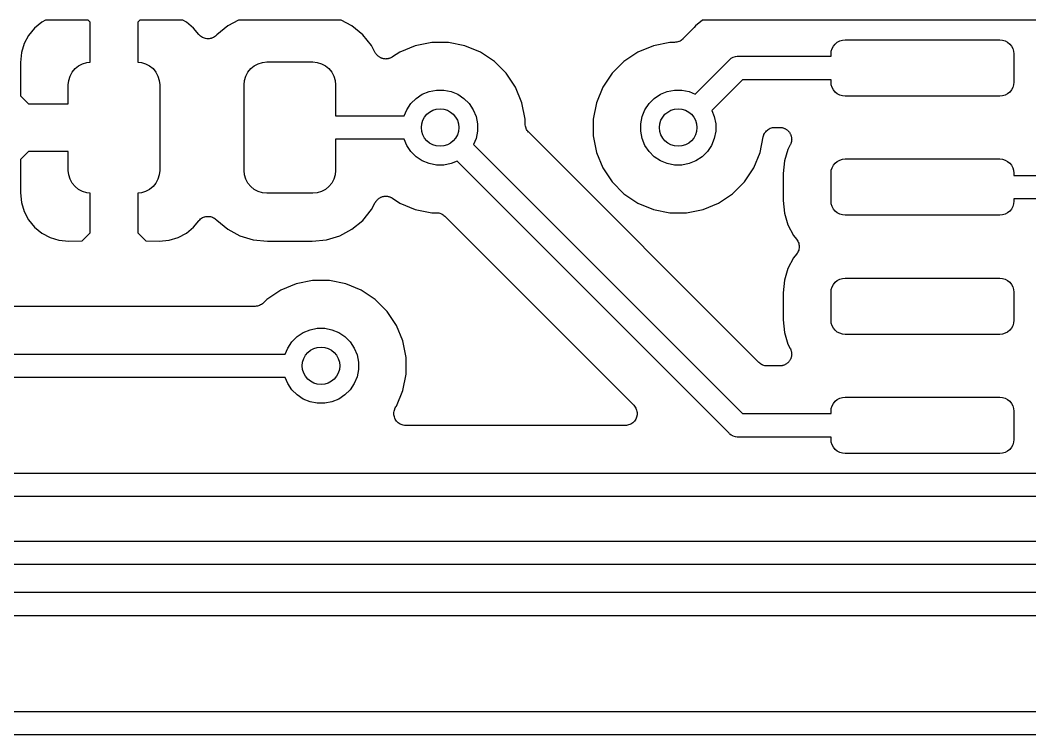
# Model space of a CAD drawing. Extents: x 4.65 to 8.46, y -5.31 to -3.29.
# Drawn here: x 7.5237 to 7.9476, y -3.8049 to -3.5049 of the extents above; entities that cross this region are included whole.
import ezdxf

# ---------------------------------------------------------------- set-up
doc = ezdxf.new("R2010")
doc.units = 0
doc.header["$MEASUREMENT"] = 0
doc.layers.add('BLACK', color=7, linetype='CONTINUOUS')

msp = doc.modelspace()

# ---------------------------------------------------------------- linework, layer by layer
at = {"layer": 'BLACK', "linetype": 'CONTINUOUS'}
for p, q in [((7.53273, -3.50573), (7.52969, -3.50823)), ((7.53425, -3.50492), (7.53273, -3.50573)), ((7.55225, -3.50492), (7.53425, -3.50492)), ((7.55309, -3.50576), (7.55225, -3.50492)), ((7.55309, -3.52248), (7.55309, -3.50576)), ((7.57393, -3.50492), (7.57309, -3.50576)), ((7.57309, -3.50576), (7.57309, -3.52248)), ((7.59193, -3.50492), (7.57393, -3.50492)), ((7.59345, -3.50573), (7.59193, -3.50492)), ((7.59649, -3.50823), (7.59345, -3.50573)), ((7.61536, -3.50492), (7.61082, -3.50735)), ((7.64976, -3.50492), (7.61536, -3.50492)), ((7.65, -3.50495), (7.64976, -3.50492)), ((7.65024, -3.50492), (7.65, -3.50495)), ((7.65846, -3.50492), (7.65024, -3.50492)), ((7.663, -3.50735), (7.65846, -3.50492)), ((7.81018, -3.50492), (7.80729, -3.50729)), ((7.95681, -3.50492), (7.81018, -3.50492)), ((7.52969, -3.50823), (7.52719, -3.51128)), ((7.59869, -3.51091), (7.59649, -3.50823)), ((7.61082, -3.50735), (7.60621, -3.51113)), ((7.6675, -3.51104), (7.663, -3.50735)), ((7.80634, -3.50842), (7.80197, -3.51279)), ((7.80647, -3.50825), (7.80634, -3.50842)), ((7.80662, -3.50811), (7.80647, -3.50825)), ((7.80667, -3.50805), (7.80662, -3.50811)), ((7.80729, -3.50729), (7.80667, -3.50805)), ((7.52719, -3.51128), (7.52533, -3.51475)), ((7.59903, -3.51124), (7.59869, -3.51091)), ((7.59936, -3.51158), (7.59903, -3.51124)), ((7.59937, -3.51159), (7.59936, -3.51158)), ((7.59938, -3.5116), (7.59937, -3.51159)), ((7.59978, -3.51186), (7.59938, -3.5116)), ((7.60017, -3.51213), (7.59978, -3.51186)), ((7.60018, -3.51214), (7.60017, -3.51213)), ((7.60019, -3.51214), (7.60018, -3.51214)), ((7.60063, -3.51233), (7.60019, -3.51214)), ((7.60107, -3.51251), (7.60063, -3.51233)), ((7.60108, -3.51251), (7.60107, -3.51251)), ((7.60109, -3.51252), (7.60108, -3.51251)), ((7.60156, -3.51261), (7.60109, -3.51252)), ((7.60202, -3.51271), (7.60156, -3.51261)), ((7.60204, -3.51271), (7.60202, -3.51271)), ((7.60205, -3.51271), (7.60204, -3.51271)), ((7.60253, -3.51271), (7.60205, -3.51271)), ((7.603, -3.51272), (7.60253, -3.51271)), ((7.60301, -3.51272), (7.603, -3.51272)), ((7.60303, -3.51272), (7.60301, -3.51272)), ((7.6035, -3.51263), (7.60303, -3.51272)), ((7.60396, -3.51254), (7.6035, -3.51263)), ((7.60397, -3.51253), (7.60396, -3.51254)), ((7.60399, -3.51253), (7.60397, -3.51253)), ((7.60443, -3.51235), (7.60399, -3.51253)), ((7.60486, -3.51218), (7.60443, -3.51235)), ((7.60487, -3.51217), (7.60486, -3.51218)), ((7.60489, -3.51216), (7.60487, -3.51217)), ((7.60529, -3.5119), (7.60489, -3.51216)), ((7.60568, -3.51164), (7.60529, -3.5119)), ((7.60569, -3.51163), (7.60568, -3.51164)), ((7.6057, -3.51163), (7.60569, -3.51163)), ((7.60604, -3.51129), (7.6057, -3.51163)), ((7.60621, -3.51113), (7.60604, -3.51129)), ((7.67119, -3.51554), (7.6675, -3.51104)), ((7.69648, -3.51425), (7.68957, -3.51563)), ((7.70352, -3.51425), (7.69648, -3.51425)), ((7.71043, -3.51563), (7.70352, -3.51425)), ((7.79648, -3.51425), (7.78957, -3.51563)), ((7.79843, -3.51425), (7.79648, -3.51425)), ((7.79889, -3.51421), (7.79843, -3.51425)), ((7.79935, -3.51417), (7.79889, -3.51421)), ((7.79938, -3.51416), (7.79935, -3.51417)), ((7.7994, -3.51416), (7.79938, -3.51416)), ((7.79985, -3.51402), (7.7994, -3.51416)), ((7.80029, -3.51389), (7.79985, -3.51402)), ((7.80031, -3.51388), (7.80029, -3.51389)), ((7.80034, -3.51387), (7.80031, -3.51388)), ((7.80075, -3.51366), (7.80034, -3.51387)), ((7.80116, -3.51345), (7.80075, -3.51366)), ((7.80118, -3.51343), (7.80116, -3.51345)), ((7.8012, -3.51342), (7.80118, -3.51343)), ((7.80156, -3.51312), (7.8012, -3.51342)), ((7.80192, -3.51284), (7.80156, -3.51312)), ((7.80196, -3.5128), (7.80192, -3.51284)), ((7.80197, -3.51279), (7.80196, -3.5128)), ((7.80196, -3.5128), (7.80196, -3.5128)), ((7.80196, -3.5128), (7.80196, -3.5128)), ((7.8659, -3.51492), (7.8668, -3.51418)), ((7.8668, -3.51418), (7.86782, -3.51364)), ((7.86782, -3.51364), (7.86893, -3.5133)), ((7.86893, -3.5133), (7.87008, -3.51319)), ((7.87008, -3.51319), (7.93504, -3.51319)), ((7.93504, -3.51319), (7.93619, -3.5133)), ((7.93619, -3.5133), (7.9373, -3.51364)), ((7.9373, -3.51364), (7.93832, -3.51418)), ((7.93832, -3.51418), (7.93922, -3.51492)), ((7.52419, -3.51852), (7.52378, -3.52267)), ((7.52533, -3.51475), (7.52419, -3.51852)), ((7.67281, -3.51857), (7.67119, -3.51554)), ((7.67294, -3.51876), (7.67281, -3.51857)), ((7.67305, -3.51896), (7.67294, -3.51876)), ((7.68307, -3.51832), (7.68, -3.52037)), ((7.68957, -3.51563), (7.68307, -3.51832)), ((7.71693, -3.51832), (7.71043, -3.51563)), ((7.72279, -3.52223), (7.71693, -3.51832)), ((7.78307, -3.51832), (7.77721, -3.52223)), ((7.78957, -3.51563), (7.78307, -3.51832)), ((7.86417, -3.51909), (7.86429, -3.51794)), ((7.86429, -3.51794), (7.86462, -3.51683)), ((7.86462, -3.51683), (7.86517, -3.51581)), ((7.86517, -3.51581), (7.8659, -3.51492)), ((7.93922, -3.51492), (7.93995, -3.51581)), ((7.93995, -3.51581), (7.9405, -3.51683)), ((7.9405, -3.51683), (7.94083, -3.51794)), ((7.94083, -3.51794), (7.94094, -3.51909)), ((7.52378, -3.52267), (7.52388, -3.53666)), ((7.54982, -3.52317), (7.55162, -3.52263)), ((7.55162, -3.52263), (7.55309, -3.52248)), ((7.57309, -3.52248), (7.57456, -3.52263)), ((7.57456, -3.52263), (7.57636, -3.52317)), ((7.62364, -3.52317), (7.62544, -3.52263)), ((7.62544, -3.52263), (7.62731, -3.52244)), ((7.62731, -3.52244), (7.64651, -3.52244)), ((7.64651, -3.52244), (7.64838, -3.52263)), ((7.64838, -3.52263), (7.65018, -3.52317)), ((7.67321, -3.51916), (7.67305, -3.51896)), ((7.67336, -3.51938), (7.67321, -3.51916)), ((7.67352, -3.51954), (7.67336, -3.51938)), ((7.67366, -3.51972), (7.67352, -3.51954)), ((7.67386, -3.51989), (7.67366, -3.51972)), ((7.67404, -3.52007), (7.67386, -3.51989)), ((7.67423, -3.5202), (7.67404, -3.52007)), ((7.67441, -3.52034), (7.67423, -3.5202)), ((7.67464, -3.52047), (7.67441, -3.52034)), ((7.67485, -3.52062), (7.67464, -3.52047)), ((7.67507, -3.5207), (7.67485, -3.52062)), ((7.67527, -3.52081), (7.67507, -3.5207)), ((7.67551, -3.52089), (7.67527, -3.52081)), ((7.67575, -3.52099), (7.67551, -3.52089)), ((7.67598, -3.52104), (7.67575, -3.52099)), ((7.6762, -3.52111), (7.67598, -3.52104)), ((7.67646, -3.52113), (7.6762, -3.52111)), ((7.67671, -3.52119), (7.67646, -3.52113)), ((7.67694, -3.52119), (7.67671, -3.52119)), ((7.67717, -3.52121), (7.67694, -3.52119)), ((7.67743, -3.52119), (7.67717, -3.52121)), ((7.67769, -3.52119), (7.67743, -3.52119)), ((7.67791, -3.52115), (7.67769, -3.52119)), ((7.67814, -3.52113), (7.67791, -3.52115)), ((7.67839, -3.52105), (7.67814, -3.52113)), ((7.67865, -3.52101), (7.67839, -3.52105)), ((7.67886, -3.52092), (7.67865, -3.52101)), ((7.67908, -3.52086), (7.67886, -3.52092)), ((7.67931, -3.52074), (7.67908, -3.52086)), ((7.67955, -3.52064), (7.67931, -3.52074)), ((7.67974, -3.52051), (7.67955, -3.52064)), ((7.67994, -3.52041), (7.67974, -3.52051)), ((7.68, -3.52037), (7.67994, -3.52041)), ((7.72777, -3.52721), (7.72279, -3.52223)), ((7.77721, -3.52223), (7.77223, -3.52721)), ((7.80713, -3.53591), (7.82135, -3.52169)), ((7.82135, -3.52169), (7.8215, -3.5215)), ((7.8215, -3.5215), (7.82169, -3.52135)), ((7.82169, -3.52135), (7.82225, -3.52089)), ((7.82169, -3.52135), (7.82169, -3.52135)), ((7.82225, -3.52089), (7.82311, -3.52043)), ((7.82311, -3.52043), (7.82404, -3.52015)), ((7.82404, -3.52015), (7.82405, -3.52015)), ((7.82405, -3.52015), (7.82476, -3.52008)), ((7.82476, -3.52008), (7.825, -3.52005)), ((7.82476, -3.52008), (7.82476, -3.52008)), ((7.825, -3.52005), (7.82524, -3.52008)), ((7.82524, -3.52008), (7.86417, -3.52008)), ((7.86417, -3.52008), (7.86417, -3.51909)), ((7.94094, -3.51909), (7.94094, -3.53091)), ((7.54463, -3.52836), (7.54551, -3.52671)), ((7.54551, -3.52671), (7.54671, -3.52525)), ((7.54671, -3.52525), (7.54816, -3.52406)), ((7.54816, -3.52406), (7.54982, -3.52317)), ((7.57636, -3.52317), (7.57802, -3.52406)), ((7.57802, -3.52406), (7.57947, -3.52525)), ((7.57947, -3.52525), (7.58067, -3.52671)), ((7.58067, -3.52671), (7.58155, -3.52836)), ((7.61845, -3.52836), (7.61933, -3.52671)), ((7.61933, -3.52671), (7.62053, -3.52525)), ((7.62053, -3.52525), (7.62198, -3.52406)), ((7.62198, -3.52406), (7.62364, -3.52317)), ((7.65018, -3.52317), (7.65184, -3.52406)), ((7.65184, -3.52406), (7.65329, -3.52525)), ((7.65329, -3.52525), (7.65449, -3.52671)), ((7.65449, -3.52671), (7.65537, -3.52836)), ((7.73168, -3.53307), (7.72777, -3.52721)), ((7.77223, -3.52721), (7.76832, -3.53307)), ((7.5439, -3.53204), (7.54408, -3.53017)), ((7.54408, -3.53017), (7.54463, -3.52836)), ((7.58155, -3.52836), (7.5821, -3.53017)), ((7.5821, -3.53017), (7.58228, -3.53204)), ((7.61772, -3.53204), (7.6179, -3.53017)), ((7.6179, -3.53017), (7.61845, -3.52836)), ((7.65537, -3.52836), (7.65592, -3.53017)), ((7.65592, -3.53017), (7.6561, -3.53204)), ((7.82704, -3.52992), (7.81409, -3.54287)), ((7.86417, -3.52992), (7.82704, -3.52992)), ((7.86417, -3.53091), (7.86417, -3.52992)), ((7.86429, -3.53206), (7.86417, -3.53091)), ((7.94094, -3.53091), (7.94083, -3.53206)), ((7.5439, -3.54), (7.5439, -3.53204)), ((7.58228, -3.53204), (7.58228, -3.56796)), ((7.61772, -3.56796), (7.61772, -3.53204)), ((7.6561, -3.53204), (7.6561, -3.54508)), ((7.69254, -3.53604), (7.69541, -3.53486)), ((7.69541, -3.53486), (7.69845, -3.53425)), ((7.69845, -3.53425), (7.70155, -3.53425)), ((7.70155, -3.53425), (7.70459, -3.53486)), ((7.70459, -3.53486), (7.70746, -3.53604)), ((7.73437, -3.53957), (7.73168, -3.53307)), ((7.76832, -3.53307), (7.76563, -3.53957)), ((7.79254, -3.53604), (7.79541, -3.53486)), ((7.79541, -3.53486), (7.79845, -3.53425)), ((7.79845, -3.53425), (7.80155, -3.53425)), ((7.80155, -3.53425), (7.80459, -3.53486)), ((7.80459, -3.53486), (7.80713, -3.53591)), ((7.86462, -3.53317), (7.86429, -3.53206)), ((7.86517, -3.53419), (7.86462, -3.53317)), ((7.8659, -3.53508), (7.86517, -3.53419)), ((7.8668, -3.53582), (7.8659, -3.53508)), ((7.93922, -3.53508), (7.93832, -3.53582)), ((7.93995, -3.53419), (7.93922, -3.53508)), ((7.9405, -3.53317), (7.93995, -3.53419)), ((7.94083, -3.53206), (7.9405, -3.53317)), ((7.52388, -3.53666), (7.52722, -3.54)), ((7.68604, -3.54254), (7.68777, -3.53996)), ((7.68777, -3.53996), (7.68996, -3.53777)), ((7.68996, -3.53777), (7.69254, -3.53604)), ((7.70746, -3.53604), (7.71004, -3.53777)), ((7.71004, -3.53777), (7.71223, -3.53996)), ((7.71223, -3.53996), (7.71396, -3.54254)), ((7.73575, -3.54648), (7.73437, -3.53957)), ((7.76563, -3.53957), (7.76425, -3.54648)), ((7.78604, -3.54254), (7.78777, -3.53996)), ((7.78777, -3.53996), (7.78996, -3.53777)), ((7.78996, -3.53777), (7.79254, -3.53604)), ((7.86782, -3.53636), (7.8668, -3.53582)), ((7.86893, -3.5367), (7.86782, -3.53636)), ((7.87008, -3.53681), (7.86893, -3.5367)), ((7.93504, -3.53681), (7.87008, -3.53681)), ((7.93619, -3.5367), (7.93504, -3.53681)), ((7.9373, -3.53636), (7.93619, -3.5367)), ((7.93832, -3.53582), (7.9373, -3.53636)), ((7.52722, -3.54), (7.5439, -3.54)), ((7.68499, -3.54508), (7.68604, -3.54254)), ((7.71396, -3.54254), (7.71514, -3.54541)), ((7.78486, -3.54541), (7.78604, -3.54254)), ((7.81409, -3.54287), (7.81514, -3.54541)), ((7.6561, -3.54508), (7.68499, -3.54508)), ((7.71514, -3.54541), (7.71575, -3.54845)), ((7.71575, -3.54845), (7.71575, -3.55155)), ((7.73575, -3.54843), (7.73575, -3.54648)), ((7.73579, -3.54889), (7.73575, -3.54843)), ((7.76425, -3.54648), (7.76425, -3.55352)), ((7.78425, -3.54845), (7.78486, -3.54541)), ((7.78425, -3.55155), (7.78425, -3.54845)), ((7.81514, -3.54541), (7.81575, -3.54845)), ((7.81575, -3.54845), (7.81575, -3.55155)), ((7.71575, -3.55155), (7.71514, -3.55459)), ((7.73583, -3.54935), (7.73579, -3.54889)), ((7.73584, -3.54938), (7.73583, -3.54935)), ((7.73584, -3.5494), (7.73584, -3.54938)), ((7.73598, -3.54985), (7.73584, -3.5494)), ((7.73611, -3.55029), (7.73598, -3.54985)), ((7.73612, -3.55031), (7.73611, -3.55029)), ((7.73613, -3.55034), (7.73612, -3.55031)), ((7.73634, -3.55075), (7.73613, -3.55034)), ((7.73655, -3.55116), (7.73634, -3.55075)), ((7.73657, -3.55118), (7.73655, -3.55116)), ((7.73658, -3.5512), (7.73657, -3.55118)), ((7.73688, -3.55156), (7.73658, -3.5512)), ((7.73716, -3.55192), (7.73688, -3.55156)), ((7.7372, -3.55196), (7.73716, -3.55192)), ((7.73721, -3.55197), (7.7372, -3.55196)), ((7.7372, -3.55196), (7.7372, -3.55196)), ((7.7372, -3.55196), (7.7372, -3.55196)), ((7.83386, -3.64861), (7.73721, -3.55197)), ((7.78486, -3.55459), (7.78425, -3.55155)), ((7.81575, -3.55155), (7.81514, -3.55459)), ((7.83597, -3.55295), (7.8362, -3.55253)), ((7.8362, -3.55253), (7.83642, -3.55213)), ((7.83642, -3.55213), (7.83643, -3.55211)), ((7.83643, -3.55211), (7.83644, -3.55209)), ((7.83644, -3.55209), (7.83675, -3.55173)), ((7.83675, -3.55173), (7.83704, -3.55137)), ((7.83704, -3.55137), (7.83706, -3.55136)), ((7.83706, -3.55136), (7.83707, -3.55135)), ((7.83707, -3.55135), (7.83744, -3.55105)), ((7.83744, -3.55105), (7.8378, -3.55076)), ((7.8378, -3.55076), (7.83782, -3.55075)), ((7.83782, -3.55075), (7.83783, -3.55074)), ((7.83783, -3.55074), (7.83825, -3.55052)), ((7.83825, -3.55052), (7.83866, -3.5503)), ((7.83866, -3.5503), (7.83868, -3.55029)), ((7.83868, -3.55029), (7.8387, -3.55028)), ((7.8387, -3.55028), (7.83915, -3.55015)), ((7.83915, -3.55015), (7.8396, -3.55002)), ((7.8396, -3.55002), (7.83962, -3.55001)), ((7.83962, -3.55001), (7.83963, -3.55001)), ((7.83963, -3.55001), (7.8401, -3.54997)), ((7.8401, -3.54997), (7.84057, -3.54992)), ((7.84057, -3.54992), (7.84264, -3.54992)), ((7.84264, -3.54992), (7.84271, -3.54992)), ((7.84271, -3.54992), (7.84294, -3.54995)), ((7.84294, -3.54995), (7.84318, -3.54995)), ((7.84318, -3.54995), (7.84343, -3.55)), ((7.84343, -3.55), (7.84368, -3.55003)), ((7.84368, -3.55003), (7.84391, -3.5501)), ((7.84391, -3.5501), (7.84413, -3.55015)), ((7.84413, -3.55015), (7.84437, -3.55025)), ((7.84437, -3.55025), (7.84461, -3.55033)), ((7.84461, -3.55033), (7.84482, -3.55044)), ((7.84482, -3.55044), (7.84503, -3.55053)), ((7.84503, -3.55053), (7.84524, -3.55067)), ((7.84524, -3.55067), (7.84547, -3.5508)), ((7.84547, -3.5508), (7.84565, -3.55095)), ((7.84565, -3.55095), (7.84584, -3.55108)), ((7.84584, -3.55108), (7.84602, -3.55126)), ((7.84602, -3.55126), (7.84622, -3.55142)), ((7.84622, -3.55142), (7.84636, -3.5516)), ((7.84636, -3.5516), (7.84652, -3.55177)), ((7.84652, -3.55177), (7.84667, -3.55198)), ((7.84667, -3.55198), (7.84683, -3.55218)), ((7.84683, -3.55218), (7.84693, -3.55239)), ((7.84693, -3.55239), (7.84706, -3.55258)), ((7.84706, -3.55258), (7.84716, -3.55282)), ((7.68499, -3.55492), (7.6561, -3.55492)), ((7.6561, -3.55492), (7.6561, -3.56796)), ((7.68604, -3.55746), (7.68499, -3.55492)), ((7.71514, -3.55459), (7.71409, -3.55713)), ((7.76425, -3.55352), (7.76563, -3.56043)), ((7.78604, -3.55746), (7.78486, -3.55459)), ((7.81514, -3.55459), (7.81396, -3.55746)), ((7.83437, -3.56043), (7.83566, -3.55395)), ((7.83566, -3.55395), (7.83567, -3.55392)), ((7.83567, -3.55391), (7.83568, -3.55388)), ((7.83567, -3.55392), (7.83567, -3.55391)), ((7.83567, -3.55392), (7.83567, -3.55392)), ((7.83568, -3.55388), (7.83582, -3.55343)), ((7.83582, -3.55343), (7.83596, -3.55298)), ((7.83596, -3.55298), (7.83597, -3.55297)), ((7.83597, -3.55297), (7.83597, -3.55295)), ((7.84725, -3.55686), (7.84714, -3.55706)), ((7.84716, -3.55282), (7.84728, -3.55305)), ((7.84733, -3.55661), (7.84725, -3.55686)), ((7.84728, -3.55305), (7.84734, -3.55327)), ((7.84743, -3.55638), (7.84733, -3.55661)), ((7.84734, -3.55327), (7.84743, -3.55349)), ((7.84743, -3.55349), (7.84748, -3.55374)), ((7.84747, -3.55615), (7.84743, -3.55638)), ((7.84754, -3.55593), (7.84747, -3.55615)), ((7.84748, -3.55374), (7.84755, -3.55398)), ((7.84757, -3.55567), (7.84754, -3.55593)), ((7.84755, -3.55398), (7.84758, -3.55422)), ((7.84762, -3.55542), (7.84757, -3.55567)), ((7.84758, -3.55422), (7.84762, -3.55444)), ((7.84762, -3.55444), (7.84762, -3.5547)), ((7.84762, -3.5547), (7.84764, -3.55496)), ((7.84764, -3.55496), (7.84762, -3.55519)), ((7.84762, -3.55519), (7.84762, -3.55542)), ((7.52722, -3.56), (7.52388, -3.56334)), ((7.5439, -3.56), (7.52722, -3.56)), ((7.5439, -3.56796), (7.5439, -3.56)), ((7.68777, -3.56004), (7.68604, -3.55746)), ((7.68996, -3.56223), (7.68777, -3.56004)), ((7.71409, -3.55713), (7.82704, -3.67008)), ((7.76563, -3.56043), (7.76832, -3.56693)), ((7.78777, -3.56004), (7.78604, -3.55746)), ((7.78996, -3.56223), (7.78777, -3.56004)), ((7.81223, -3.56004), (7.81004, -3.56223)), ((7.81396, -3.55746), (7.81223, -3.56004)), ((7.83168, -3.56693), (7.83437, -3.56043)), ((7.84606, -3.55914), (7.84458, -3.56402)), ((7.84705, -3.55728), (7.84606, -3.55914)), ((7.84714, -3.55706), (7.84705, -3.55728)), ((7.52388, -3.56334), (7.52378, -3.57733)), ((7.69254, -3.56396), (7.68996, -3.56223)), ((7.69541, -3.56514), (7.69254, -3.56396)), ((7.69845, -3.56575), (7.69541, -3.56514)), ((7.70459, -3.56514), (7.70155, -3.56575)), ((7.70713, -3.56409), (7.70459, -3.56514)), ((7.82135, -3.67831), (7.70713, -3.56409)), ((7.79254, -3.56396), (7.78996, -3.56223)), ((7.79541, -3.56514), (7.79254, -3.56396)), ((7.79845, -3.56575), (7.79541, -3.56514)), ((7.80459, -3.56514), (7.80155, -3.56575)), ((7.80746, -3.56396), (7.80459, -3.56514)), ((7.81004, -3.56223), (7.80746, -3.56396)), ((7.84458, -3.56402), (7.84405, -3.56934)), ((7.86517, -3.56581), (7.8659, -3.56492)), ((7.8659, -3.56492), (7.8668, -3.56418)), ((7.8668, -3.56418), (7.86782, -3.56364)), ((7.86782, -3.56364), (7.86893, -3.5633)), ((7.86893, -3.5633), (7.87008, -3.56319)), ((7.87008, -3.56319), (7.93504, -3.56319)), ((7.93504, -3.56319), (7.93619, -3.5633)), ((7.93619, -3.5633), (7.9373, -3.56364)), ((7.9373, -3.56364), (7.93832, -3.56418)), ((7.93832, -3.56418), (7.93922, -3.56492)), ((7.93922, -3.56492), (7.93995, -3.56581)), ((7.54408, -3.56983), (7.5439, -3.56796)), ((7.58228, -3.56796), (7.5821, -3.56983)), ((7.6179, -3.56983), (7.61772, -3.56796)), ((7.6561, -3.56796), (7.65592, -3.56983)), ((7.70155, -3.56575), (7.69845, -3.56575)), ((7.76832, -3.56693), (7.77223, -3.57279)), ((7.80155, -3.56575), (7.79845, -3.56575)), ((7.82777, -3.57279), (7.83168, -3.56693)), ((7.84405, -3.56934), (7.84405, -3.58066)), ((7.86417, -3.56909), (7.86429, -3.56794)), ((7.86417, -3.58091), (7.86417, -3.56909)), ((7.86429, -3.56794), (7.86462, -3.56683)), ((7.86462, -3.56683), (7.86517, -3.56581)), ((7.93995, -3.56581), (7.9405, -3.56683)), ((7.9405, -3.56683), (7.94083, -3.56794)), ((7.94083, -3.56794), (7.94094, -3.56909)), ((7.94094, -3.56909), (7.94094, -3.57008)), ((7.54463, -3.57164), (7.54408, -3.56983)), ((7.54551, -3.57329), (7.54463, -3.57164)), ((7.54671, -3.57475), (7.54551, -3.57329)), ((7.58067, -3.57329), (7.57947, -3.57475)), ((7.58155, -3.57164), (7.58067, -3.57329)), ((7.5821, -3.56983), (7.58155, -3.57164)), ((7.61845, -3.57164), (7.6179, -3.56983)), ((7.61933, -3.57329), (7.61845, -3.57164)), ((7.62053, -3.57475), (7.61933, -3.57329)), ((7.65449, -3.57329), (7.65329, -3.57475)), ((7.65537, -3.57164), (7.65449, -3.57329)), ((7.65592, -3.56983), (7.65537, -3.57164)), ((7.77223, -3.57279), (7.77721, -3.57777)), ((7.82279, -3.57777), (7.82777, -3.57279)), ((7.94094, -3.57008), (7.97296, -3.57008)), ((7.52378, -3.57733), (7.52419, -3.58148)), ((7.54816, -3.57594), (7.54671, -3.57475)), ((7.54982, -3.57683), (7.54816, -3.57594)), ((7.55162, -3.57737), (7.54982, -3.57683)), ((7.55309, -3.57752), (7.55162, -3.57737)), ((7.55309, -3.59424), (7.55309, -3.57752)), ((7.57456, -3.57737), (7.57309, -3.57752)), ((7.57309, -3.57752), (7.57309, -3.59424)), ((7.57636, -3.57683), (7.57456, -3.57737)), ((7.57802, -3.57594), (7.57636, -3.57683)), ((7.57947, -3.57475), (7.57802, -3.57594)), ((7.62198, -3.57594), (7.62053, -3.57475)), ((7.62364, -3.57683), (7.62198, -3.57594)), ((7.62544, -3.57737), (7.62364, -3.57683)), ((7.62731, -3.57756), (7.62544, -3.57737)), ((7.64651, -3.57756), (7.62731, -3.57756)), ((7.64838, -3.57737), (7.64651, -3.57756)), ((7.65018, -3.57683), (7.64838, -3.57737)), ((7.65184, -3.57594), (7.65018, -3.57683)), ((7.65329, -3.57475), (7.65184, -3.57594)), ((7.77721, -3.57777), (7.78307, -3.58168)), ((7.81693, -3.58168), (7.82279, -3.57777)), ((7.52419, -3.58148), (7.52533, -3.58525)), ((7.67119, -3.58446), (7.67281, -3.58143)), ((7.67281, -3.58143), (7.67285, -3.58137)), ((7.67285, -3.58137), (7.67298, -3.58118)), ((7.67298, -3.58118), (7.67309, -3.58098)), ((7.67309, -3.58098), (7.67325, -3.58078)), ((7.67325, -3.58078), (7.6734, -3.58057)), ((7.6734, -3.58057), (7.67356, -3.58041)), ((7.67356, -3.58041), (7.67371, -3.58023)), ((7.67371, -3.58023), (7.67391, -3.58007)), ((7.67391, -3.58007), (7.6741, -3.57988)), ((7.6741, -3.57988), (7.67429, -3.57976)), ((7.67429, -3.57976), (7.67447, -3.57962)), ((7.67447, -3.57962), (7.6747, -3.57949)), ((7.6747, -3.57949), (7.67492, -3.57935)), ((7.67492, -3.57935), (7.67513, -3.57927)), ((7.67513, -3.57927), (7.67533, -3.57916)), ((7.67533, -3.57916), (7.67558, -3.57909)), ((7.67558, -3.57909), (7.67582, -3.57899)), ((7.67582, -3.57899), (7.67605, -3.57895)), ((7.67605, -3.57895), (7.67626, -3.57888)), ((7.67626, -3.57888), (7.67652, -3.57886)), ((7.67652, -3.57886), (7.67678, -3.57881)), ((7.67678, -3.57881), (7.67701, -3.57881)), ((7.67701, -3.57881), (7.67724, -3.57879)), ((7.67724, -3.57879), (7.6775, -3.57881)), ((7.6775, -3.57881), (7.67776, -3.57882)), ((7.67776, -3.57882), (7.67798, -3.57886)), ((7.67798, -3.57886), (7.67821, -3.57889)), ((7.67821, -3.57889), (7.67846, -3.57896)), ((7.67846, -3.57896), (7.67871, -3.57902)), ((7.67871, -3.57902), (7.67892, -3.5791)), ((7.67892, -3.5791), (7.67914, -3.57917)), ((7.67914, -3.57917), (7.67937, -3.57929)), ((7.67937, -3.57929), (7.67961, -3.5794)), ((7.67961, -3.5794), (7.6798, -3.57952)), ((7.6798, -3.57952), (7.68, -3.57963)), ((7.68, -3.57963), (7.68307, -3.58168)), ((7.68307, -3.58168), (7.68957, -3.58437)), ((7.78307, -3.58168), (7.78957, -3.58437)), ((7.81043, -3.58437), (7.81693, -3.58168)), ((7.84405, -3.58066), (7.84458, -3.58598)), ((7.86429, -3.58206), (7.86417, -3.58091)), ((7.86462, -3.58317), (7.86429, -3.58206)), ((7.94083, -3.58206), (7.9405, -3.58317)), ((7.94094, -3.58091), (7.94083, -3.58206)), ((7.97476, -3.57992), (7.94094, -3.57992)), ((7.94094, -3.57992), (7.94094, -3.58091)), ((7.52533, -3.58525), (7.52719, -3.58872)), ((7.6675, -3.58896), (7.67119, -3.58446)), ((7.68957, -3.58437), (7.69648, -3.58575)), ((7.69648, -3.58575), (7.69843, -3.58575)), ((7.69843, -3.58575), (7.69845, -3.58575)), ((7.69845, -3.58575), (7.69845, -3.58575)), ((7.69845, -3.58575), (7.69845, -3.58575)), ((7.69845, -3.58575), (7.6985, -3.58575)), ((7.6985, -3.58575), (7.69896, -3.5858)), ((7.69896, -3.5858), (7.69942, -3.58585)), ((7.69942, -3.58585), (7.69945, -3.58585)), ((7.69945, -3.58585), (7.69947, -3.58586)), ((7.69947, -3.58586), (7.69991, -3.586)), ((7.69991, -3.586), (7.70035, -3.58613)), ((7.70035, -3.58613), (7.70038, -3.58614)), ((7.70038, -3.58614), (7.7004, -3.58615)), ((7.7004, -3.58615), (7.70081, -3.58638)), ((7.70081, -3.58638), (7.70121, -3.58659)), ((7.70121, -3.58659), (7.70123, -3.58661)), ((7.70123, -3.58661), (7.70126, -3.58662)), ((7.78957, -3.58437), (7.79648, -3.58575)), ((7.79648, -3.58575), (7.80352, -3.58575)), ((7.80352, -3.58575), (7.81043, -3.58437)), ((7.84458, -3.58598), (7.84606, -3.59086)), ((7.86517, -3.58419), (7.86462, -3.58317)), ((7.8659, -3.58508), (7.86517, -3.58419)), ((7.8668, -3.58582), (7.8659, -3.58508)), ((7.86782, -3.58636), (7.8668, -3.58582)), ((7.86893, -3.5867), (7.86782, -3.58636)), ((7.9373, -3.58636), (7.93619, -3.5867)), ((7.93832, -3.58582), (7.9373, -3.58636)), ((7.93922, -3.58508), (7.93832, -3.58582)), ((7.93995, -3.58419), (7.93922, -3.58508)), ((7.9405, -3.58317), (7.93995, -3.58419)), ((7.52719, -3.58872), (7.52969, -3.59177)), ((7.59649, -3.59177), (7.59869, -3.58909)), ((7.59869, -3.58909), (7.59872, -3.58906)), ((7.59872, -3.58906), (7.59874, -3.58904)), ((7.59872, -3.58906), (7.59872, -3.58906)), ((7.59872, -3.58906), (7.59872, -3.58906)), ((7.59874, -3.58904), (7.59908, -3.5887)), ((7.59908, -3.5887), (7.59941, -3.58837)), ((7.59941, -3.58837), (7.59943, -3.58837)), ((7.59943, -3.58837), (7.59944, -3.58835)), ((7.59944, -3.58835), (7.59984, -3.58809)), ((7.59984, -3.58809), (7.60023, -3.58784)), ((7.60023, -3.58784), (7.60024, -3.58783)), ((7.60024, -3.58783), (7.60026, -3.58782)), ((7.60026, -3.58782), (7.60069, -3.58765)), ((7.60069, -3.58765), (7.60113, -3.58747)), ((7.60113, -3.58747), (7.60115, -3.58747)), ((7.60115, -3.58747), (7.60116, -3.58746)), ((7.60116, -3.58746), (7.60162, -3.58737)), ((7.60162, -3.58737), (7.60209, -3.58728)), ((7.60209, -3.58728), (7.60211, -3.58728)), ((7.60211, -3.58728), (7.60212, -3.58728)), ((7.60212, -3.58728), (7.6026, -3.58729)), ((7.6026, -3.58729), (7.60307, -3.58729)), ((7.60307, -3.58729), (7.60308, -3.58729)), ((7.60308, -3.58729), (7.6031, -3.58729)), ((7.6031, -3.58729), (7.60356, -3.58739)), ((7.60356, -3.58739), (7.60402, -3.58748)), ((7.60402, -3.58748), (7.60404, -3.58749)), ((7.60404, -3.58749), (7.60405, -3.58749)), ((7.60405, -3.58749), (7.60449, -3.58767)), ((7.60449, -3.58767), (7.60492, -3.58786)), ((7.60492, -3.58786), (7.60494, -3.58786)), ((7.60494, -3.58786), (7.60495, -3.58787)), ((7.60495, -3.58787), (7.60535, -3.58814)), ((7.60535, -3.58814), (7.60573, -3.5884)), ((7.60573, -3.5884), (7.60574, -3.58841)), ((7.60574, -3.58841), (7.60576, -3.58842)), ((7.60576, -3.58842), (7.60609, -3.58876)), ((7.60609, -3.58876), (7.60619, -3.58885)), ((7.60619, -3.58885), (7.61082, -3.59265)), ((7.663, -3.59265), (7.6675, -3.58896)), ((7.70126, -3.58662), (7.70161, -3.58692)), ((7.70161, -3.58692), (7.70197, -3.58721)), ((7.70197, -3.58721), (7.7813, -3.66654)), ((7.87008, -3.58681), (7.86893, -3.5867)), ((7.93504, -3.58681), (7.87008, -3.58681)), ((7.93619, -3.5867), (7.93504, -3.58681)), ((7.52969, -3.59177), (7.53273, -3.59427)), ((7.53273, -3.59427), (7.53621, -3.59613)), ((7.54974, -3.59759), (7.55309, -3.59424)), ((7.57309, -3.59424), (7.57644, -3.59759)), ((7.58997, -3.59613), (7.59345, -3.59427)), ((7.59345, -3.59427), (7.59649, -3.59177)), ((7.61082, -3.59265), (7.61595, -3.5954)), ((7.65787, -3.5954), (7.663, -3.59265)), ((7.84606, -3.59086), (7.84846, -3.59535)), ((7.53621, -3.59613), (7.53998, -3.59727)), ((7.53998, -3.59727), (7.54411, -3.59768)), ((7.54411, -3.59768), (7.54974, -3.59759)), ((7.57644, -3.59759), (7.58208, -3.59768)), ((7.58208, -3.59768), (7.5862, -3.59727)), ((7.5862, -3.59727), (7.58997, -3.59613)), ((7.61595, -3.5954), (7.62152, -3.59709)), ((7.62152, -3.59709), (7.62756, -3.59768)), ((7.62756, -3.59768), (7.64626, -3.59768)), ((7.64626, -3.59768), (7.6523, -3.59709)), ((7.6523, -3.59709), (7.65787, -3.5954)), ((7.84846, -3.59535), (7.84967, -3.59683)), ((7.84967, -3.59683), (7.84969, -3.59685)), ((7.84969, -3.59685), (7.84969, -3.59685)), ((7.84969, -3.59685), (7.84969, -3.59685)), ((7.84969, -3.59685), (7.84971, -3.59688)), ((7.84971, -3.59688), (7.84997, -3.59728)), ((7.84997, -3.59728), (7.85023, -3.59767)), ((7.85023, -3.59767), (7.85023, -3.59768)), ((7.85023, -3.59768), (7.85025, -3.5977)), ((7.85025, -3.5977), (7.85042, -3.59814)), ((7.85042, -3.59814), (7.8506, -3.59857)), ((7.8506, -3.59857), (7.8506, -3.59859)), ((7.8506, -3.59859), (7.85061, -3.59861)), ((7.85061, -3.59861), (7.85069, -3.59906)), ((7.85069, -3.59906), (7.85078, -3.59953)), ((7.84967, -3.60317), (7.84846, -3.60465)), ((7.84993, -3.60278), (7.84967, -3.60317)), ((7.85019, -3.6024), (7.84993, -3.60278)), ((7.8502, -3.60238), (7.85019, -3.6024)), ((7.85021, -3.60236), (7.8502, -3.60238)), ((7.85039, -3.60193), (7.85021, -3.60236)), ((7.85058, -3.6015), (7.85039, -3.60193)), ((7.85059, -3.60146), (7.85058, -3.60148)), ((7.85058, -3.60148), (7.85058, -3.6015)), ((7.85068, -3.601), (7.85059, -3.60146)), ((7.85078, -3.60054), (7.85068, -3.601)), ((7.85078, -3.59953), (7.85078, -3.59955)), ((7.85078, -3.59955), (7.85079, -3.59957)), ((7.85079, -3.59957), (7.85078, -3.60003)), ((7.85078, -3.60003), (7.85078, -3.6005)), ((7.85078, -3.6005), (7.85078, -3.60052)), ((7.85078, -3.60052), (7.85078, -3.60054)), ((7.84846, -3.60465), (7.84606, -3.60914)), ((7.84606, -3.60914), (7.84458, -3.61402)), ((7.63957, -3.61563), (7.63307, -3.61832)), ((7.64648, -3.61425), (7.63957, -3.61563)), ((7.65352, -3.61425), (7.64648, -3.61425)), ((7.66043, -3.61563), (7.65352, -3.61425)), ((7.66693, -3.61832), (7.66043, -3.61563)), ((7.84458, -3.61402), (7.84405, -3.61934)), ((7.86462, -3.61683), (7.86517, -3.61581)), ((7.86517, -3.61581), (7.8659, -3.61492)), ((7.8659, -3.61492), (7.8668, -3.61418)), ((7.8668, -3.61418), (7.86782, -3.61364)), ((7.86782, -3.61364), (7.86893, -3.6133)), ((7.86893, -3.6133), (7.87008, -3.61319)), ((7.87008, -3.61319), (7.93504, -3.61319)), ((7.93504, -3.61319), (7.93619, -3.6133)), ((7.93619, -3.6133), (7.9373, -3.61364)), ((7.9373, -3.61364), (7.93832, -3.61418)), ((7.93832, -3.61418), (7.93922, -3.61492)), ((7.93922, -3.61492), (7.93995, -3.61581)), ((7.93995, -3.61581), (7.9405, -3.61683)), ((7.63307, -3.61832), (7.62721, -3.62223)), ((7.67279, -3.62223), (7.66693, -3.61832)), ((7.84405, -3.61934), (7.84405, -3.63066)), ((7.86417, -3.61909), (7.86429, -3.61794)), ((7.86417, -3.63091), (7.86417, -3.61909)), ((7.86429, -3.61794), (7.86462, -3.61683)), ((7.9405, -3.61683), (7.94083, -3.61794)), ((7.94083, -3.61794), (7.94094, -3.61909)), ((7.94094, -3.61909), (7.94094, -3.63091)), ((7.62415, -3.62472), (7.62371, -3.62485)), ((7.62418, -3.62471), (7.62415, -3.62472)), ((7.6242, -3.6247), (7.62418, -3.62471)), ((7.62461, -3.62448), (7.6242, -3.6247)), ((7.62502, -3.62427), (7.62461, -3.62448)), ((7.62504, -3.62426), (7.62502, -3.62427)), ((7.62506, -3.62424), (7.62504, -3.62426)), ((7.62542, -3.62395), (7.62506, -3.62424)), ((7.62578, -3.62366), (7.62542, -3.62395)), ((7.62582, -3.62363), (7.62578, -3.62366)), ((7.62583, -3.62361), (7.62582, -3.62363)), ((7.62582, -3.62363), (7.62582, -3.62363)), ((7.62582, -3.62363), (7.62582, -3.62363)), ((7.62721, -3.62223), (7.62583, -3.62361)), ((7.67777, -3.62721), (7.67279, -3.62223)), ((7.62229, -3.62508), (7.42771, -3.62508)), ((7.62275, -3.62503), (7.62229, -3.62508)), ((7.62321, -3.62499), (7.62275, -3.62503)), ((7.62324, -3.62499), (7.62321, -3.62499)), ((7.62327, -3.62498), (7.62324, -3.62499)), ((7.62371, -3.62485), (7.62327, -3.62498)), ((7.68168, -3.63307), (7.67777, -3.62721)), ((7.68437, -3.63957), (7.68168, -3.63307)), ((7.84405, -3.63066), (7.84458, -3.63598)), ((7.86429, -3.63206), (7.86417, -3.63091)), ((7.86462, -3.63317), (7.86429, -3.63206)), ((7.86517, -3.63419), (7.86462, -3.63317)), ((7.9405, -3.63317), (7.93995, -3.63419)), ((7.94083, -3.63206), (7.9405, -3.63317)), ((7.94094, -3.63091), (7.94083, -3.63206)), ((7.63996, -3.63777), (7.64254, -3.63604)), ((7.64254, -3.63604), (7.64541, -3.63486)), ((7.64541, -3.63486), (7.64845, -3.63425)), ((7.64845, -3.63425), (7.65155, -3.63425)), ((7.65155, -3.63425), (7.65459, -3.63486)), ((7.65459, -3.63486), (7.65746, -3.63604)), ((7.65746, -3.63604), (7.66004, -3.63777)), ((7.84458, -3.63598), (7.84606, -3.64086)), ((7.8659, -3.63508), (7.86517, -3.63419)), ((7.8668, -3.63582), (7.8659, -3.63508)), ((7.86782, -3.63636), (7.8668, -3.63582)), ((7.86893, -3.6367), (7.86782, -3.63636)), ((7.87008, -3.63681), (7.86893, -3.6367)), ((7.93504, -3.63681), (7.87008, -3.63681)), ((7.93619, -3.6367), (7.93504, -3.63681)), ((7.9373, -3.63636), (7.93619, -3.6367)), ((7.93832, -3.63582), (7.9373, -3.63636)), ((7.93922, -3.63508), (7.93832, -3.63582)), ((7.93995, -3.63419), (7.93922, -3.63508)), ((7.63604, -3.64254), (7.63777, -3.63996)), ((7.63777, -3.63996), (7.63996, -3.63777)), ((7.66004, -3.63777), (7.66223, -3.63996)), ((7.66223, -3.63996), (7.66396, -3.64254)), ((7.68575, -3.64648), (7.68437, -3.63957)), ((7.84606, -3.64086), (7.84705, -3.64272)), ((7.41501, -3.64508), (7.63499, -3.64508)), ((7.63499, -3.64508), (7.63604, -3.64254)), ((7.66396, -3.64254), (7.66514, -3.64541)), ((7.66514, -3.64541), (7.66575, -3.64845)), ((7.84705, -3.64272), (7.84709, -3.64278)), ((7.84709, -3.64278), (7.84717, -3.643)), ((7.84717, -3.643), (7.84728, -3.64321)), ((7.84728, -3.64321), (7.84735, -3.64345)), ((7.84735, -3.64345), (7.84745, -3.64369)), ((7.84745, -3.64369), (7.84749, -3.64392)), ((7.84749, -3.64392), (7.84755, -3.64414)), ((7.84757, -3.64585), (7.84754, -3.64608)), ((7.84755, -3.64414), (7.84758, -3.6444)), ((7.84761, -3.64563), (7.84757, -3.64585)), ((7.84758, -3.6444), (7.84762, -3.64465)), ((7.84762, -3.64537), (7.84761, -3.64563)), ((7.84762, -3.64465), (7.84762, -3.64488)), ((7.84762, -3.64488), (7.84764, -3.64511)), ((7.84764, -3.64511), (7.84762, -3.64537)), ((7.66575, -3.64845), (7.66575, -3.65155)), ((7.68575, -3.65352), (7.68575, -3.64648)), ((7.83422, -3.64891), (7.83386, -3.64861)), ((7.83457, -3.6492), (7.83422, -3.64891)), ((7.83459, -3.64922), (7.83457, -3.6492)), ((7.83461, -3.64923), (7.83459, -3.64922)), ((7.83502, -3.64945), (7.83461, -3.64923)), ((7.83542, -3.64967), (7.83502, -3.64945)), ((7.83545, -3.64968), (7.83542, -3.64967)), ((7.83547, -3.64969), (7.83545, -3.64968)), ((7.83591, -3.64983), (7.83547, -3.64969)), ((7.83635, -3.64997), (7.83591, -3.64983)), ((7.83638, -3.64997), (7.83635, -3.64997)), ((7.83641, -3.64998), (7.83638, -3.64997)), ((7.83687, -3.65003), (7.83641, -3.64998)), ((7.83732, -3.65008), (7.83687, -3.65003)), ((7.83738, -3.65008), (7.83732, -3.65008)), ((7.83739, -3.65008), (7.83738, -3.65008)), ((7.83738, -3.65008), (7.83738, -3.65008)), ((7.83738, -3.65008), (7.83738, -3.65008)), ((7.84264, -3.65008), (7.83739, -3.65008)), ((7.84287, -3.65006), (7.84264, -3.65008)), ((7.84311, -3.65006), (7.84287, -3.65006)), ((7.84336, -3.65001), (7.84311, -3.65006)), ((7.84361, -3.64998), (7.84336, -3.65001)), ((7.84384, -3.64992), (7.84361, -3.64998)), ((7.84407, -3.64987), (7.84384, -3.64992)), ((7.8443, -3.64978), (7.84407, -3.64987)), ((7.84455, -3.6497), (7.8443, -3.64978)), ((7.84475, -3.64959), (7.84455, -3.6497)), ((7.84497, -3.6495), (7.84475, -3.64959)), ((7.84518, -3.64936), (7.84497, -3.6495)), ((7.84541, -3.64924), (7.84518, -3.64936)), ((7.84559, -3.6491), (7.84541, -3.64924)), ((7.84578, -3.64897), (7.84559, -3.6491)), ((7.84597, -3.64879), (7.84578, -3.64897)), ((7.84617, -3.64863), (7.84597, -3.64879)), ((7.84631, -3.64845), (7.84617, -3.64863)), ((7.84648, -3.64828), (7.84631, -3.64845)), ((7.84662, -3.64807), (7.84648, -3.64828)), ((7.84679, -3.64787), (7.84662, -3.64807)), ((7.8469, -3.64767), (7.84679, -3.64787)), ((7.84703, -3.64748), (7.8469, -3.64767)), ((7.84713, -3.64724), (7.84703, -3.64748)), ((7.84725, -3.64702), (7.84713, -3.64724)), ((7.84732, -3.64679), (7.84725, -3.64702)), ((7.84741, -3.64658), (7.84732, -3.64679)), ((7.84747, -3.64633), (7.84741, -3.64658)), ((7.84754, -3.64608), (7.84747, -3.64633)), ((7.66575, -3.65155), (7.66514, -3.65459)), ((7.68437, -3.66043), (7.68575, -3.65352)), ((7.63499, -3.65492), (7.41501, -3.65492)), ((7.63604, -3.65746), (7.63499, -3.65492)), ((7.63777, -3.66004), (7.63604, -3.65746)), ((7.66396, -3.65746), (7.66223, -3.66004)), ((7.66514, -3.65459), (7.66396, -3.65746)), ((7.63996, -3.66223), (7.63777, -3.66004)), ((7.64254, -3.66396), (7.63996, -3.66223)), ((7.66004, -3.66223), (7.65746, -3.66396)), ((7.66223, -3.66004), (7.66004, -3.66223)), ((7.68168, -3.66693), (7.68437, -3.66043)), ((7.64541, -3.66514), (7.64254, -3.66396)), ((7.64845, -3.66575), (7.64541, -3.66514)), ((7.65155, -3.66575), (7.64845, -3.66575)), ((7.65459, -3.66514), (7.65155, -3.66575)), ((7.65746, -3.66396), (7.65459, -3.66514)), ((7.68143, -3.6673), (7.68168, -3.66693)), ((7.7813, -3.66654), (7.78134, -3.66658)), ((7.78134, -3.66658), (7.78134, -3.66658)), ((7.78134, -3.66658), (7.78134, -3.66658)), ((7.78134, -3.66658), (7.78135, -3.66659)), ((7.78135, -3.66659), (7.78165, -3.66697)), ((7.78165, -3.66697), (7.78195, -3.66734)), ((7.86429, -3.66794), (7.86462, -3.66683)), ((7.86462, -3.66683), (7.86517, -3.66581)), ((7.86517, -3.66581), (7.8659, -3.66492)), ((7.8659, -3.66492), (7.8668, -3.66418)), ((7.8668, -3.66418), (7.86782, -3.66364)), ((7.86782, -3.66364), (7.86893, -3.6633)), ((7.86893, -3.6633), (7.87008, -3.66319)), ((7.87008, -3.66319), (7.93504, -3.66319)), ((7.93504, -3.66319), (7.93619, -3.6633)), ((7.93619, -3.6633), (7.9373, -3.66364)), ((7.9373, -3.66364), (7.93832, -3.66418)), ((7.93832, -3.66418), (7.93922, -3.66492)), ((7.93922, -3.66492), (7.93995, -3.66581)), ((7.93995, -3.66581), (7.9405, -3.66683)), ((7.9405, -3.66683), (7.94083, -3.66794)), ((7.68059, -3.67004), (7.68064, -3.66957)), ((7.68059, -3.67005), (7.68059, -3.67004)), ((7.68059, -3.67007), (7.68059, -3.67005)), ((7.68064, -3.67054), (7.68059, -3.67007)), ((7.68064, -3.66957), (7.68069, -3.66909)), ((7.68068, -3.67102), (7.68064, -3.67054)), ((7.68068, -3.67103), (7.68068, -3.67102)), ((7.68068, -3.67104), (7.68068, -3.67103)), ((7.68082, -3.6715), (7.68068, -3.67104)), ((7.68069, -3.66907), (7.68084, -3.66861)), ((7.68069, -3.66908), (7.68069, -3.66907)), ((7.68069, -3.66909), (7.68069, -3.66908)), ((7.68084, -3.66861), (7.68097, -3.66816)), ((7.68097, -3.66816), (7.68098, -3.66815)), ((7.68098, -3.66814), (7.68121, -3.66772)), ((7.68098, -3.66815), (7.68098, -3.66814)), ((7.68121, -3.66772), (7.68143, -3.6673)), ((7.78195, -3.66734), (7.78195, -3.66735)), ((7.78195, -3.66735), (7.78196, -3.66736)), ((7.78196, -3.66736), (7.78218, -3.66778)), ((7.78218, -3.66778), (7.7824, -3.66821)), ((7.7824, -3.66821), (7.7824, -3.66821)), ((7.7824, -3.66821), (7.78241, -3.66822)), ((7.78241, -3.66822), (7.78254, -3.66869)), ((7.78266, -3.6711), (7.78251, -3.67156)), ((7.78254, -3.66869), (7.78268, -3.66914)), ((7.78271, -3.67061), (7.78266, -3.67108)), ((7.78266, -3.67108), (7.78266, -3.67109)), ((7.78266, -3.67109), (7.78266, -3.6711)), ((7.78268, -3.66914), (7.78268, -3.66915)), ((7.78268, -3.66915), (7.78268, -3.66916)), ((7.78268, -3.66916), (7.78272, -3.66964)), ((7.78276, -3.67013), (7.78271, -3.67061)), ((7.78272, -3.66964), (7.78276, -3.67011)), ((7.78276, -3.67011), (7.78276, -3.67012)), ((7.78276, -3.67012), (7.78276, -3.67013)), ((7.82704, -3.67008), (7.86417, -3.67008)), ((7.86417, -3.66909), (7.86429, -3.66794)), ((7.86417, -3.67008), (7.86417, -3.66909)), ((7.94083, -3.66794), (7.94094, -3.66909)), ((7.94094, -3.66909), (7.94094, -3.68091)), ((7.68096, -3.67195), (7.68082, -3.6715)), ((7.68096, -3.67196), (7.68096, -3.67195)), ((7.68096, -3.67197), (7.68096, -3.67196)), ((7.68119, -3.67239), (7.68096, -3.67197)), ((7.68141, -3.67282), (7.68119, -3.67239)), ((7.68141, -3.67283), (7.68141, -3.67282)), ((7.68142, -3.67283), (7.68141, -3.67283)), ((7.68172, -3.67321), (7.68142, -3.67283)), ((7.68202, -3.67358), (7.68172, -3.67321)), ((7.68203, -3.67358), (7.68202, -3.67358)), ((7.68203, -3.67359), (7.68203, -3.67358)), ((7.6824, -3.6739), (7.68203, -3.67359)), ((7.68277, -3.6742), (7.6824, -3.6739)), ((7.68278, -3.67421), (7.68277, -3.6742)), ((7.68278, -3.67422), (7.68278, -3.67421)), ((7.6832, -3.67445), (7.68278, -3.67422)), ((7.68362, -3.67467), (7.6832, -3.67445)), ((7.68363, -3.67468), (7.68362, -3.67467)), ((7.68364, -3.67468), (7.68363, -3.67468)), ((7.68409, -3.67482), (7.68364, -3.67468)), ((7.68455, -3.67497), (7.68409, -3.67482)), ((7.68456, -3.67497), (7.68455, -3.67497)), ((7.68457, -3.67497), (7.68456, -3.67497)), ((7.68504, -3.67502), (7.68457, -3.67497)), ((7.68552, -3.67508), (7.68504, -3.67502)), ((7.68554, -3.67508), (7.68552, -3.67508)), ((7.68559, -3.67508), (7.68554, -3.67508)), ((7.68554, -3.67508), (7.68554, -3.67508)), ((7.68554, -3.67508), (7.68554, -3.67508)), ((7.77776, -3.67508), (7.68559, -3.67508)), ((7.77824, -3.67503), (7.77776, -3.67508)), ((7.77872, -3.67499), (7.77824, -3.67503)), ((7.77873, -3.67498), (7.77872, -3.67499)), ((7.77918, -3.67485), (7.77873, -3.67498)), ((7.77873, -3.67498), (7.77873, -3.67498)), ((7.77965, -3.67471), (7.77918, -3.67485)), ((7.77966, -3.6747), (7.77965, -3.67471)), ((7.77967, -3.6747), (7.77966, -3.6747)), ((7.78009, -3.67448), (7.77967, -3.6747)), ((7.78052, -3.67425), (7.78009, -3.67448)), ((7.78053, -3.67424), (7.78052, -3.67425)), ((7.78052, -3.67425), (7.78052, -3.67425)), ((7.7809, -3.67394), (7.78053, -3.67424)), ((7.78127, -3.67364), (7.7809, -3.67394)), ((7.78128, -3.67363), (7.78127, -3.67364)), ((7.78129, -3.67363), (7.78128, -3.67363)), ((7.78159, -3.67326), (7.78129, -3.67363)), ((7.7819, -3.67289), (7.78159, -3.67326)), ((7.78191, -3.67287), (7.7819, -3.67288)), ((7.7819, -3.67288), (7.7819, -3.67289)), ((7.78214, -3.67245), (7.78191, -3.67287)), ((7.78237, -3.67203), (7.78214, -3.67245)), ((7.78251, -3.67156), (7.78237, -3.67202)), ((7.78237, -3.67202), (7.78237, -3.67202)), ((7.78237, -3.67202), (7.78237, -3.67203)), ((7.8215, -3.6785), (7.82135, -3.67831)), ((7.82169, -3.67865), (7.8215, -3.6785)), ((7.82225, -3.67911), (7.82169, -3.67865)), ((7.82288, -3.67944), (7.82225, -3.67911)), ((7.82311, -3.67957), (7.82288, -3.67944)), ((7.82404, -3.67985), (7.82311, -3.67957)), ((7.82476, -3.67992), (7.82404, -3.67985)), ((7.825, -3.67995), (7.82476, -3.67992)), ((7.82476, -3.67992), (7.82476, -3.67992)), ((7.82524, -3.67992), (7.825, -3.67995)), ((7.86417, -3.67992), (7.82524, -3.67992)), ((7.86417, -3.68091), (7.86417, -3.67992)), ((7.86429, -3.68206), (7.86417, -3.68091)), ((7.86462, -3.68317), (7.86429, -3.68206)), ((7.86517, -3.68419), (7.86462, -3.68317)), ((7.9405, -3.68317), (7.93995, -3.68419)), ((7.94083, -3.68206), (7.9405, -3.68317)), ((7.94094, -3.68091), (7.94083, -3.68206)), ((7.8659, -3.68508), (7.86517, -3.68419)), ((7.8668, -3.68582), (7.8659, -3.68508)), ((7.86782, -3.68636), (7.8668, -3.68582)), ((7.86893, -3.6867), (7.86782, -3.68636)), ((7.87008, -3.68681), (7.86893, -3.6867)), ((7.93504, -3.68681), (7.87008, -3.68681)), ((7.93619, -3.6867), (7.93504, -3.68681)), ((7.9373, -3.68636), (7.93619, -3.6867)), ((7.93832, -3.68582), (7.9373, -3.68636)), ((7.93922, -3.68508), (7.93832, -3.68582)), ((7.93995, -3.68419), (7.93922, -3.68508)), ((7.41501, -3.69508), (8.13524, -3.69508)), ((8.13703, -3.70492), (7.41501, -3.70492)), ((7.28058, -3.72362), (8.16942, -3.72362)), ((8.17122, -3.73346), (7.27878, -3.73346)), ((7.20024, -3.74508), (8.26631, -3.74508)), ((8.26631, -3.75492), (7.20204, -3.75492)), ((7.26501, -3.79508), (8.34796, -3.79508)), ((8.34976, -3.80492), (7.26501, -3.80492))]:
    msp.add_line(p, q, dxfattribs=at)
at = {"layer": 'BLACK'}
for centre in [(7.7, -3.55), (7.8, -3.55), (7.65, -3.65)]:
    msp.add_circle(centre, 0.00787, dxfattribs=at)

doc.saveas('drawing.dxf')
